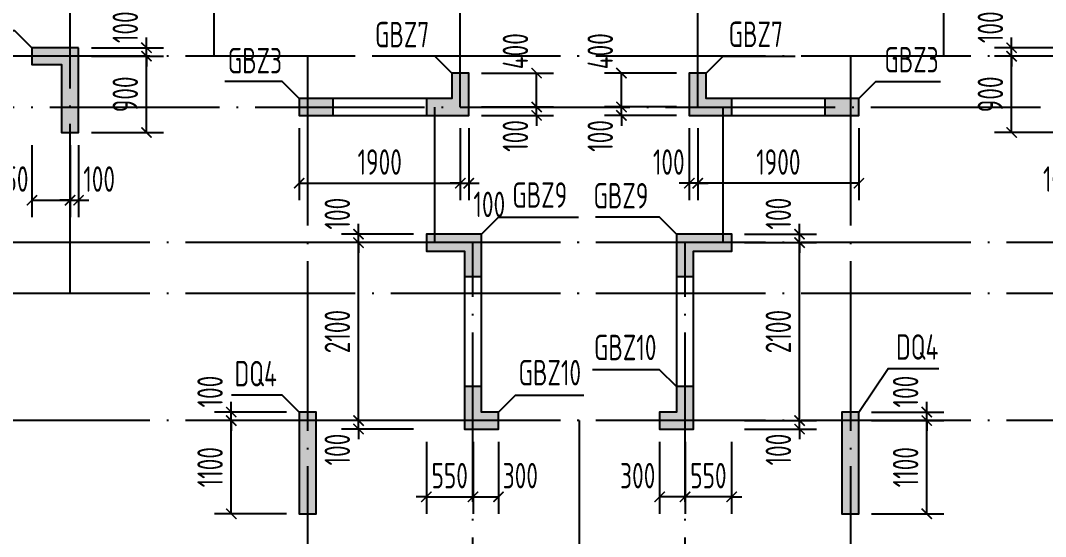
# Model space of a CAD drawing. Extents: x -668857 to 154266, y -275694 to 291306.
# Drawn here: x -332796 to -320711, y -3443 to 2647 of the extents above; entities that cross this region are included whole.
import ezdxf
from ezdxf.enums import TextEntityAlignment as Align

# ---------------------------------------------------------------- set-up
doc = ezdxf.new("R2010")
doc.units = 0
doc.header["$LTSCALE"] = 1000
doc.linetypes.add('DOTE', pattern=[2.42, 2, -0.2, 0.02, -0.2])
doc.layers.get('0').update_dxf_attribs({"linetype": 'CONTINUOUS'})
doc.layers.get('DEFPOINTS').update_dxf_attribs({"linetype": 'CONTINUOUS'})
for name, color, linetype in [('A-DOTE', 10, 'DOTE'), ('S-Q墙实线', 6, 'CONTINUOUS'), ('S-Q墙标注', 3, 'CONTINUOUS'), ('S-X详图填充', 252, 'CONTINUOUS'), ('S-X详图实线', 4, 'CONTINUOUS'), ('S-Z柱编号', 6, 'CONTINUOUS')]:
    doc.layers.add(name, color=color, linetype=linetype)
doc.styles.add('TSSD_REIN', font='tssdeng.shx', dxfattribs={"width": 0.7, "height": 300, "bigfont": 'tssdchn.shx'})
doc.styles.add('结构文字', font='zstxt.shx', dxfattribs={"width": 0.7, "bigfont": 'zshz.shx'})
doc.dimstyles.new('STRUCK', dxfattribs={"dimtxt": 400, "dimasz": 121, "dimexe": 200, "dimexo": 150, "dimgap": 115, "dimtad": 1, "dimdec": 0, "dimdsep": 46, "dimtxsty": '结构文字', "dimblk": 'ARCHTICK', "dimcen": 400, "dimclrd": 3, "dimclre": 3, "dimclrt": 7, "dimadec": 0, "dimazin": 0, "dimtfac": 1, "dimtdec": 0, "dimtix": 1, "dimtmove": 2, "dimatfit": 3, "dimldrblk": '_DIMX', "dimfxl": 0, "dimtolj": 1, "dimtzin": 0, "dimarcsym": 0})

# ---------------------------------------------------------------- blocks, each defined once
blk = doc.blocks.new('20210726.16395156')
at = {"layer": 'A-DOTE'}
for p, q in [((11100, 10900), (11100, 18249.9)), ((12800, 13700), (12800, 18249.9)), ((15700, 13100.3), (15700, 18249.9)), ((18500, 13100.3), (18500, 18249.9)), ((21400, 13700), (21400, 18249.9)), ((55600, 13700), (3600, 13700)), ((13900.2, 13700), (13900, 3600)), ((20299.8, 13700), (20300, 3600)), ((3600, 13100.3), (55600, 13100.3)), ((15400, 11500), (15400, 13100)), ((18800, 11500), (18800, 13100)), ((55600, 11500), (3600, 11500)), ((15850, 3600), (15850, 11500)), ((18350, 3600.1), (18350, 11500)), ((55600, 10900), (3600, 10900)), ((55600, 9400), (3600, 9400)), ((17100, 9400), (17100, 3600))]:
    blk.add_line(p, q, dxfattribs=at)
blk = doc.blocks.new('_ArchTick')
at = {"color": 0, "linetype": 'ByBlock', "const_width": 0.15}
blk.add_lwpolyline([(-0.5, -0.5), (0.5, 0.5)], dxfattribs=at)
blk = doc.blocks.new('*D1696')
at = {"layer": 'DEFPOINTS', "color": 0}
for p in [(-332111, 2225), (-331311, 2225), (-332111, 1325)]:
    blk.add_point(p, dxfattribs=at)
at = {"layer": 'S-Q墙标注', "color": 3, "lineweight": -2}
for p, q in [((-331961, 2225), (-331111, 2225)), ((-331311, 1325), (-331311, 2225)), ((-331961, 1325), (-331111, 1325))]:
    blk.add_line(p, q, dxfattribs=at)
at = {"layer": 'S-Q墙标注', "color": 3, "lineweight": -2, "xscale": 121, "yscale": 121, "zscale": 121}
for p, rotation in [((-331311, 2225), 90), ((-331311, 1325), 270)]:
    blk.add_blockref('_ArchTick', p, dxfattribs=dict(at, rotation=rotation))
at = {"layer": 'S-Q墙标注', "color": 7, "insert": (-331561, 1775), "char_height": 300, "attachment_point": 5, "rotation": 90, "style": 'TSSD_REIN'}
blk.add_mtext('\\A1;900', dxfattribs=at)
blk = doc.blocks.new('_DIMX')
blk.add_line((-150, 0), (150, 0))
at = {"const_width": 50}
blk.add_lwpolyline([(-70, -70), (70, 70)], dxfattribs=at)
blk = doc.blocks.new('*D1697')
at = {"layer": 'DEFPOINTS', "color": 0}
for p in [(-332111, 2325), (-331311, 2325), (-332111, 2225)]:
    blk.add_point(p, dxfattribs=at)
at = {"layer": 'S-Q墙标注', "color": 3, "lineweight": -2}
for p, q in [((-331311, 2325), (-331311, 2446)), ((-331961, 2325), (-331111, 2325)), ((-331311, 2225), (-331311, 2325)), ((-331961, 2225), (-331111, 2225)), ((-331311, 2225), (-331311, 2104))]:
    blk.add_line(p, q, dxfattribs=at)
at = {"layer": 'S-Q墙标注', "color": 3, "lineweight": -2, "xscale": 121, "yscale": 121, "zscale": 121}
for p, rotation in [((-331311, 2325), 270), ((-331311, 2225), 90)]:
    blk.add_blockref('_ArchTick', p, dxfattribs=dict(at, rotation=rotation))
at = {"layer": 'S-Q墙标注', "color": 7, "insert": (-331561, 2567), "char_height": 300, "attachment_point": 5, "rotation": 90, "style": 'TSSD_REIN'}
blk.add_mtext('\\A1;100', dxfattribs=at)
blk = doc.blocks.new('*D1698')
at = {"layer": 'DEFPOINTS', "color": 0}
for p in [(-332661, 1325), (-332211, 1325), (-332211, 525)]:
    blk.add_point(p, dxfattribs=at)
at = {"layer": 'S-Q墙标注', "color": 3, "lineweight": -2}
for p, q in [((-332661, 1175), (-332661, 325)), ((-332211, 1175), (-332211, 325)), ((-332661, 525), (-332211, 525))]:
    blk.add_line(p, q, dxfattribs=at)
at = {"layer": 'S-Q墙标注', "color": 3, "lineweight": -2, "xscale": 121, "yscale": 121, "zscale": 121, "rotation": 180}
blk.add_blockref('_ArchTick', (-332661, 525), dxfattribs=at)
at = {"layer": 'S-Q墙标注', "color": 3, "lineweight": -2, "xscale": 121, "yscale": 121, "zscale": 121}
blk.add_blockref('_ArchTick', (-332211, 525), dxfattribs=at)
at = {"layer": 'S-Q墙标注', "color": 7, "insert": (-332919, 775), "char_height": 300, "attachment_point": 5, "style": 'TSSD_REIN'}
blk.add_mtext('\\A1;450', dxfattribs=at)
blk = doc.blocks.new('*D1699')
at = {"layer": 'DEFPOINTS', "color": 0}
for p in [(-332211, 1325), (-332111, 1325), (-332111, 525)]:
    blk.add_point(p, dxfattribs=at)
at = {"layer": 'S-Q墙标注', "color": 3, "lineweight": -2}
for p, q in [((-332211, 1175), (-332211, 325)), ((-332111, 1175), (-332111, 325)), ((-332211, 525), (-332332, 525)), ((-332211, 525), (-332111, 525)), ((-332111, 525), (-331990, 525))]:
    blk.add_line(p, q, dxfattribs=at)
at = {"layer": 'S-Q墙标注', "color": 3, "lineweight": -2, "xscale": 121, "yscale": 121, "zscale": 121}
blk.add_blockref('_ArchTick', (-332211, 525), dxfattribs=at)
at = {"layer": 'S-Q墙标注', "color": 3, "lineweight": -2, "xscale": 121, "yscale": 121, "zscale": 121, "rotation": 180}
blk.add_blockref('_ArchTick', (-332111, 525), dxfattribs=at)
at = {"layer": 'S-Q墙标注', "color": 7, "insert": (-331869, 775), "char_height": 300, "attachment_point": 5, "style": 'TSSD_REIN'}
blk.add_mtext('\\A1;100', dxfattribs=at)
blk = doc.blocks.new('*D1700')
at = {"layer": 'DEFPOINTS', "color": 0}
for p in [(-327511, 1626), (-326711, 1626), (-327511, 1526)]:
    blk.add_point(p, dxfattribs=at)
at = {"layer": 'S-Q墙标注', "color": 3, "lineweight": -2}
for p, q in [((-326711, 1626), (-326711, 1747)), ((-327361, 1626), (-326511, 1626)), ((-326711, 1526), (-326711, 1626)), ((-327361, 1526), (-326511, 1526)), ((-326711, 1526), (-326711, 1405))]:
    blk.add_line(p, q, dxfattribs=at)
at = {"layer": 'S-Q墙标注', "color": 3, "lineweight": -2, "xscale": 121, "yscale": 121, "zscale": 121}
for p, rotation in [((-326711, 1626), 270), ((-326711, 1526), 90)]:
    blk.add_blockref('_ArchTick', p, dxfattribs=dict(at, rotation=rotation))
at = {"layer": 'S-Q墙标注', "color": 7, "insert": (-326961, 1284), "char_height": 300, "attachment_point": 5, "rotation": 90, "style": 'TSSD_REIN'}
blk.add_mtext('\\A1;100', dxfattribs=at)
blk = doc.blocks.new('*D1701')
at = {"layer": 'DEFPOINTS', "color": 0}
for p in [(-327511, 2026), (-326711, 2026), (-327511, 1626)]:
    blk.add_point(p, dxfattribs=at)
at = {"layer": 'S-Q墙标注', "color": 3, "lineweight": -2}
for p, q in [((-327361, 2026), (-326511, 2026)), ((-326711, 1626), (-326711, 2026)), ((-327361, 1626), (-326511, 1626))]:
    blk.add_line(p, q, dxfattribs=at)
at = {"layer": 'S-Q墙标注', "color": 3, "lineweight": -2, "xscale": 121, "yscale": 121, "zscale": 121}
for p, rotation in [((-326711, 2026), 90), ((-326711, 1626), 270)]:
    blk.add_blockref('_ArchTick', p, dxfattribs=dict(at, rotation=rotation))
at = {"layer": 'S-Q墙标注', "color": 7, "insert": (-326961, 2284), "char_height": 300, "attachment_point": 5, "rotation": 90, "style": 'TSSD_REIN'}
blk.add_mtext('\\A1;400', dxfattribs=at)
blk = doc.blocks.new('*D1702')
at = {"layer": 'DEFPOINTS', "color": 0}
for p in [(-329511, 1526), (-327611, 1526), (-327611, 726)]:
    blk.add_point(p, dxfattribs=at)
at = {"layer": 'S-Q墙标注', "color": 3, "lineweight": -2}
for p, q in [((-329511, 1376), (-329511, 526)), ((-327611, 1376), (-327611, 526)), ((-329511, 726), (-327611, 726))]:
    blk.add_line(p, q, dxfattribs=at)
at = {"layer": 'S-Q墙标注', "color": 3, "lineweight": -2, "xscale": 121, "yscale": 121, "zscale": 121, "rotation": 180}
blk.add_blockref('_ArchTick', (-329511, 726), dxfattribs=at)
at = {"layer": 'S-Q墙标注', "color": 3, "lineweight": -2, "xscale": 121, "yscale": 121, "zscale": 121}
blk.add_blockref('_ArchTick', (-327611, 726), dxfattribs=at)
at = {"layer": 'S-Q墙标注', "color": 7, "insert": (-328561, 976), "char_height": 300, "attachment_point": 5, "style": 'TSSD_REIN'}
blk.add_mtext('\\A1;1900', dxfattribs=at)
blk = doc.blocks.new('*D1703')
at = {"layer": 'DEFPOINTS', "color": 0}
for p in [(-327611, 1526), (-327511, 1526), (-327511, 726)]:
    blk.add_point(p, dxfattribs=at)
at = {"layer": 'S-Q墙标注', "color": 3, "lineweight": -2}
for p, q in [((-327611, 1376), (-327611, 526)), ((-327511, 1376), (-327511, 526)), ((-327611, 726), (-327732, 726)), ((-327611, 726), (-327511, 726)), ((-327511, 726), (-327390, 726))]:
    blk.add_line(p, q, dxfattribs=at)
at = {"layer": 'S-Q墙标注', "color": 3, "lineweight": -2, "xscale": 121, "yscale": 121, "zscale": 121}
blk.add_blockref('_ArchTick', (-327611, 726), dxfattribs=at)
at = {"layer": 'S-Q墙标注', "color": 3, "lineweight": -2, "xscale": 121, "yscale": 121, "zscale": 121, "rotation": 180}
blk.add_blockref('_ArchTick', (-327511, 726), dxfattribs=at)
at = {"layer": 'S-Q墙标注', "color": 7, "insert": (-327269, 476), "char_height": 300, "attachment_point": 5, "style": 'TSSD_REIN'}
blk.add_mtext('\\A1;100', dxfattribs=at)
blk = doc.blocks.new('*D1708')
at = {"layer": 'DEFPOINTS', "color": 0}
for p in [(-328811, -2075), (-328011, -2075), (-328011, -2175)]:
    blk.add_point(p, dxfattribs=at)
at = {"layer": 'S-Q墙标注', "color": 3, "lineweight": -2}
for p, q in [((-328811, -2075), (-328811, -1954)), ((-328161, -2075), (-329011, -2075)), ((-328161, -2175), (-329011, -2175)), ((-328811, -2175), (-328811, -2075)), ((-328811, -2175), (-328811, -2296))]:
    blk.add_line(p, q, dxfattribs=at)
at = {"layer": 'S-Q墙标注', "color": 3, "lineweight": -2, "xscale": 121, "yscale": 121, "zscale": 121}
for p, rotation in [((-328811, -2075), 270), ((-328811, -2175), 90)]:
    blk.add_blockref('_ArchTick', p, dxfattribs=dict(at, rotation=rotation))
at = {"layer": 'S-Q墙标注', "color": 7, "insert": (-329061, -2417), "char_height": 300, "attachment_point": 5, "rotation": 90, "style": 'TSSD_REIN'}
blk.add_mtext('\\A1;100', dxfattribs=at)
blk = doc.blocks.new('*D1709')
at = {"layer": 'DEFPOINTS', "color": 0}
for p in [(-328811, 25), (-328011, 25), (-328011, -2075)]:
    blk.add_point(p, dxfattribs=at)
at = {"layer": 'S-Q墙标注', "color": 3, "lineweight": -2}
for p, q in [((-328161, 25), (-329011, 25)), ((-328811, -2075), (-328811, 25)), ((-328161, -2075), (-329011, -2075))]:
    blk.add_line(p, q, dxfattribs=at)
at = {"layer": 'S-Q墙标注', "color": 3, "lineweight": -2, "xscale": 121, "yscale": 121, "zscale": 121}
for p, rotation in [((-328811, 25), 90), ((-328811, -2075), 270)]:
    blk.add_blockref('_ArchTick', p, dxfattribs=dict(at, rotation=rotation))
at = {"layer": 'S-Q墙标注', "color": 7, "insert": (-329061, -1025), "char_height": 300, "attachment_point": 5, "rotation": 90, "style": 'TSSD_REIN'}
blk.add_mtext('\\A1;2100', dxfattribs=at)
blk = doc.blocks.new('*D1710')
at = {"layer": 'DEFPOINTS', "color": 0}
for p in [(-328811, 125), (-328011, 125), (-328011, 25)]:
    blk.add_point(p, dxfattribs=at)
at = {"layer": 'S-Q墙标注', "color": 3, "lineweight": -2}
for p, q in [((-328811, 125), (-328811, 246)), ((-328161, 125), (-329011, 125)), ((-328811, 25), (-328811, 125)), ((-328161, 25), (-329011, 25)), ((-328811, 25), (-328811, -96))]:
    blk.add_line(p, q, dxfattribs=at)
at = {"layer": 'S-Q墙标注', "color": 3, "lineweight": -2, "xscale": 121, "yscale": 121, "zscale": 121}
for p, rotation in [((-328811, 125), 270), ((-328811, 25), 90)]:
    blk.add_blockref('_ArchTick', p, dxfattribs=dict(at, rotation=rotation))
at = {"layer": 'S-Q墙标注', "color": 7, "insert": (-329061, 367), "char_height": 300, "attachment_point": 5, "rotation": 90, "style": 'TSSD_REIN'}
blk.add_mtext('\\A1;100', dxfattribs=at)
blk = doc.blocks.new('*D1727')
at = {"layer": 'DEFPOINTS', "color": 0}
for p in [(-321111, 2225), (-320311, 2225), (-320311, 1325)]:
    blk.add_point(p, dxfattribs=at)
at = {"layer": 'S-Q墙标注', "color": 3, "lineweight": -2}
for p, q in [((-320461, 2225), (-321311, 2225)), ((-321111, 1325), (-321111, 2225)), ((-320461, 1325), (-321311, 1325))]:
    blk.add_line(p, q, dxfattribs=at)
at = {"layer": 'S-Q墙标注', "color": 3, "lineweight": -2, "xscale": 121, "yscale": 121, "zscale": 121}
for p, rotation in [((-321111, 2225), 90), ((-321111, 1325), 270)]:
    blk.add_blockref('_ArchTick', p, dxfattribs=dict(at, rotation=rotation))
at = {"layer": 'S-Q墙标注', "color": 7, "insert": (-321361, 1775), "char_height": 300, "attachment_point": 5, "rotation": 90, "style": 'TSSD_REIN'}
blk.add_mtext('\\A1;900', dxfattribs=at)
blk = doc.blocks.new('*D1728')
at = {"layer": 'DEFPOINTS', "color": 0}
for p in [(-321111, 2325), (-320311, 2325), (-320311, 2225)]:
    blk.add_point(p, dxfattribs=at)
at = {"layer": 'S-Q墙标注', "color": 3, "lineweight": -2}
for p, q in [((-321111, 2325), (-321111, 2446)), ((-320461, 2325), (-321311, 2325)), ((-321111, 2225), (-321111, 2325)), ((-320461, 2225), (-321311, 2225)), ((-321111, 2225), (-321111, 2104))]:
    blk.add_line(p, q, dxfattribs=at)
at = {"layer": 'S-Q墙标注', "color": 3, "lineweight": -2, "xscale": 121, "yscale": 121, "zscale": 121}
for p, rotation in [((-321111, 2325), 270), ((-321111, 2225), 90)]:
    blk.add_blockref('_ArchTick', p, dxfattribs=dict(at, rotation=rotation))
at = {"layer": 'S-Q墙标注', "color": 7, "insert": (-321361, 2567), "char_height": 300, "attachment_point": 5, "rotation": 90, "style": 'TSSD_REIN'}
blk.add_mtext('\\A1;100', dxfattribs=at)
blk = doc.blocks.new('*D1730')
at = {"layer": 'DEFPOINTS', "color": 0}
for p in [(-320311, 1325), (-320211, 1325), (-320311, 525)]:
    blk.add_point(p, dxfattribs=at)
at = {"layer": 'S-Q墙标注', "color": 3, "lineweight": -2}
for p, q in [((-320311, 1175), (-320311, 325)), ((-320211, 1175), (-320211, 325)), ((-320311, 525), (-320432, 525)), ((-320211, 525), (-320311, 525)), ((-320211, 525), (-320090, 525))]:
    blk.add_line(p, q, dxfattribs=at)
at = {"layer": 'S-Q墙标注', "color": 3, "lineweight": -2, "xscale": 121, "yscale": 121, "zscale": 121}
blk.add_blockref('_ArchTick', (-320311, 525), dxfattribs=at)
at = {"layer": 'S-Q墙标注', "color": 3, "lineweight": -2, "xscale": 121, "yscale": 121, "zscale": 121, "rotation": 180}
blk.add_blockref('_ArchTick', (-320211, 525), dxfattribs=at)
at = {"layer": 'S-Q墙标注', "color": 7, "insert": (-320553, 775), "char_height": 300, "attachment_point": 5, "style": 'TSSD_REIN'}
blk.add_mtext('\\A1;100', dxfattribs=at)
blk = doc.blocks.new('*D1731')
at = {"layer": 'DEFPOINTS', "color": 0}
for p in [(-325711, 1626), (-324911, 1626), (-324911, 1526)]:
    blk.add_point(p, dxfattribs=at)
at = {"layer": 'S-Q墙标注', "color": 3, "lineweight": -2}
for p, q in [((-325711, 1626), (-325711, 1747)), ((-325061, 1626), (-325911, 1626)), ((-325711, 1526), (-325711, 1626)), ((-325061, 1526), (-325911, 1526)), ((-325711, 1526), (-325711, 1405))]:
    blk.add_line(p, q, dxfattribs=at)
at = {"layer": 'S-Q墙标注', "color": 3, "lineweight": -2, "xscale": 121, "yscale": 121, "zscale": 121}
for p, rotation in [((-325711, 1626), 270), ((-325711, 1526), 90)]:
    blk.add_blockref('_ArchTick', p, dxfattribs=dict(at, rotation=rotation))
at = {"layer": 'S-Q墙标注', "color": 7, "insert": (-325961, 1284), "char_height": 300, "attachment_point": 5, "rotation": 90, "style": 'TSSD_REIN'}
blk.add_mtext('\\A1;100', dxfattribs=at)
blk = doc.blocks.new('*D1732')
at = {"layer": 'DEFPOINTS', "color": 0}
for p in [(-325711, 2026), (-324911, 2026), (-324911, 1626)]:
    blk.add_point(p, dxfattribs=at)
at = {"layer": 'S-Q墙标注', "color": 3, "lineweight": -2}
for p, q in [((-325061, 2026), (-325911, 2026)), ((-325711, 1626), (-325711, 2026)), ((-325061, 1626), (-325911, 1626))]:
    blk.add_line(p, q, dxfattribs=at)
at = {"layer": 'S-Q墙标注', "color": 3, "lineweight": -2, "xscale": 121, "yscale": 121, "zscale": 121}
for p, rotation in [((-325711, 2026), 90), ((-325711, 1626), 270)]:
    blk.add_blockref('_ArchTick', p, dxfattribs=dict(at, rotation=rotation))
at = {"layer": 'S-Q墙标注', "color": 7, "insert": (-325961, 2284), "char_height": 300, "attachment_point": 5, "rotation": 90, "style": 'TSSD_REIN'}
blk.add_mtext('\\A1;400', dxfattribs=at)
blk = doc.blocks.new('*D1733')
at = {"layer": 'DEFPOINTS', "color": 0}
for p in [(-324811, 1526), (-322911, 1526), (-324811, 726)]:
    blk.add_point(p, dxfattribs=at)
at = {"layer": 'S-Q墙标注', "color": 3, "lineweight": -2}
for p, q in [((-324811, 1376), (-324811, 526)), ((-322911, 1376), (-322911, 526)), ((-322911, 726), (-324811, 726))]:
    blk.add_line(p, q, dxfattribs=at)
at = {"layer": 'S-Q墙标注', "color": 3, "lineweight": -2, "xscale": 121, "yscale": 121, "zscale": 121, "rotation": 180}
blk.add_blockref('_ArchTick', (-324811, 726), dxfattribs=at)
at = {"layer": 'S-Q墙标注', "color": 3, "lineweight": -2, "xscale": 121, "yscale": 121, "zscale": 121}
blk.add_blockref('_ArchTick', (-322911, 726), dxfattribs=at)
at = {"layer": 'S-Q墙标注', "color": 7, "insert": (-323861, 976), "char_height": 300, "attachment_point": 5, "style": 'TSSD_REIN'}
blk.add_mtext('\\A1;1900', dxfattribs=at)
blk = doc.blocks.new('*D1734')
at = {"layer": 'DEFPOINTS', "color": 0}
for p in [(-324911, 1526), (-324811, 1526), (-324911, 726)]:
    blk.add_point(p, dxfattribs=at)
at = {"layer": 'S-Q墙标注', "color": 3, "lineweight": -2}
for p, q in [((-324911, 1376), (-324911, 526)), ((-324811, 1376), (-324811, 526)), ((-324911, 726), (-325032, 726)), ((-324811, 726), (-324911, 726)), ((-324811, 726), (-324690, 726))]:
    blk.add_line(p, q, dxfattribs=at)
at = {"layer": 'S-Q墙标注', "color": 3, "lineweight": -2, "xscale": 121, "yscale": 121, "zscale": 121}
blk.add_blockref('_ArchTick', (-324911, 726), dxfattribs=at)
at = {"layer": 'S-Q墙标注', "color": 3, "lineweight": -2, "xscale": 121, "yscale": 121, "zscale": 121, "rotation": 180}
blk.add_blockref('_ArchTick', (-324811, 726), dxfattribs=at)
at = {"layer": 'S-Q墙标注', "color": 7, "insert": (-325153, 976), "char_height": 300, "attachment_point": 5, "style": 'TSSD_REIN'}
blk.add_mtext('\\A1;100', dxfattribs=at)
blk = doc.blocks.new('*D1739')
at = {"layer": 'DEFPOINTS', "color": 0}
for p in [(-324411, -2075), (-324411, -2175), (-323611, -2075)]:
    blk.add_point(p, dxfattribs=at)
at = {"layer": 'S-Q墙标注', "color": 3, "lineweight": -2}
for p, q in [((-323611, -2075), (-323611, -1954)), ((-324261, -2075), (-323411, -2075)), ((-324261, -2175), (-323411, -2175)), ((-323611, -2175), (-323611, -2075)), ((-323611, -2175), (-323611, -2296))]:
    blk.add_line(p, q, dxfattribs=at)
at = {"layer": 'S-Q墙标注', "color": 3, "lineweight": -2, "xscale": 121, "yscale": 121, "zscale": 121}
for p, rotation in [((-323611, -2075), 270), ((-323611, -2175), 90)]:
    blk.add_blockref('_ArchTick', p, dxfattribs=dict(at, rotation=rotation))
at = {"layer": 'S-Q墙标注', "color": 7, "insert": (-323861, -2417), "char_height": 300, "attachment_point": 5, "rotation": 90, "style": 'TSSD_REIN'}
blk.add_mtext('\\A1;100', dxfattribs=at)
blk = doc.blocks.new('*D1740')
at = {"layer": 'DEFPOINTS', "color": 0}
for p in [(-324411, 25), (-323611, 25), (-324411, -2075)]:
    blk.add_point(p, dxfattribs=at)
at = {"layer": 'S-Q墙标注', "color": 3, "lineweight": -2}
for p, q in [((-324261, 25), (-323411, 25)), ((-323611, -2075), (-323611, 25)), ((-324261, -2075), (-323411, -2075))]:
    blk.add_line(p, q, dxfattribs=at)
at = {"layer": 'S-Q墙标注', "color": 3, "lineweight": -2, "xscale": 121, "yscale": 121, "zscale": 121}
for p, rotation in [((-323611, 25), 90), ((-323611, -2075), 270)]:
    blk.add_blockref('_ArchTick', p, dxfattribs=dict(at, rotation=rotation))
at = {"layer": 'S-Q墙标注', "color": 7, "insert": (-323861, -1025), "char_height": 300, "attachment_point": 5, "rotation": 90, "style": 'TSSD_REIN'}
blk.add_mtext('\\A1;2100', dxfattribs=at)
blk = doc.blocks.new('*D1741')
at = {"layer": 'DEFPOINTS', "color": 0}
for p in [(-324411, 125), (-323611, 125), (-324411, 25)]:
    blk.add_point(p, dxfattribs=at)
at = {"layer": 'S-Q墙标注', "color": 3, "lineweight": -2}
for p, q in [((-323611, 125), (-323611, 246)), ((-324261, 125), (-323411, 125)), ((-323611, 25), (-323611, 125)), ((-324261, 25), (-323411, 25)), ((-323611, 25), (-323611, -96))]:
    blk.add_line(p, q, dxfattribs=at)
at = {"layer": 'S-Q墙标注', "color": 3, "lineweight": -2, "xscale": 121, "yscale": 121, "zscale": 121}
for p, rotation in [((-323611, 125), 270), ((-323611, 25), 90)]:
    blk.add_blockref('_ArchTick', p, dxfattribs=dict(at, rotation=rotation))
at = {"layer": 'S-Q墙标注', "color": 7, "insert": (-323861, 367), "char_height": 300, "attachment_point": 5, "rotation": 90, "style": 'TSSD_REIN'}
blk.add_mtext('\\A1;100', dxfattribs=at)
blk = doc.blocks.new('*D1965')
at = {"layer": 'DEFPOINTS', "color": 0}
for p in [(-328011, -2175), (-327461, -2175), (-327461, -2975)]:
    blk.add_point(p, dxfattribs=at)
at = {"layer": 'S-Q墙标注', "color": 3, "lineweight": -2}
for p, q in [((-328011, -2325), (-328011, -3175)), ((-327461, -2325), (-327461, -3175)), ((-328011, -2975), (-328132, -2975)), ((-328011, -2975), (-327461, -2975)), ((-327461, -2975), (-327340, -2975))]:
    blk.add_line(p, q, dxfattribs=at)
at = {"layer": 'S-Q墙标注', "color": 3, "lineweight": -2, "xscale": 121, "yscale": 121, "zscale": 121}
blk.add_blockref('_ArchTick', (-328011, -2975), dxfattribs=at)
at = {"layer": 'S-Q墙标注', "color": 3, "lineweight": -2, "xscale": 121, "yscale": 121, "zscale": 121, "rotation": 180}
blk.add_blockref('_ArchTick', (-327461, -2975), dxfattribs=at)
at = {"layer": 'S-Q墙标注', "color": 7, "insert": (-327736, -2725), "char_height": 300, "attachment_point": 5, "style": 'TSSD_REIN'}
blk.add_mtext('\\A1;550', dxfattribs=at)
blk = doc.blocks.new('*D1966')
at = {"layer": 'DEFPOINTS', "color": 0}
for p in [(-327461, -2175), (-327161, -2175), (-327161, -2975)]:
    blk.add_point(p, dxfattribs=at)
at = {"layer": 'S-Q墙标注', "color": 3, "lineweight": -2}
for p, q in [((-327461, -2325), (-327461, -3175)), ((-327161, -2325), (-327161, -3175)), ((-327461, -2975), (-327161, -2975))]:
    blk.add_line(p, q, dxfattribs=at)
at = {"layer": 'S-Q墙标注', "color": 3, "lineweight": -2, "xscale": 121, "yscale": 121, "zscale": 121, "rotation": 180}
blk.add_blockref('_ArchTick', (-327461, -2975), dxfattribs=at)
at = {"layer": 'S-Q墙标注', "color": 3, "lineweight": -2, "xscale": 121, "yscale": 121, "zscale": 121}
blk.add_blockref('_ArchTick', (-327161, -2975), dxfattribs=at)
at = {"layer": 'S-Q墙标注', "color": 7, "insert": (-326903, -2725), "char_height": 300, "attachment_point": 5, "style": 'TSSD_REIN'}
blk.add_mtext('\\A1;300', dxfattribs=at)
blk = doc.blocks.new('*D1967')
at = {"layer": 'DEFPOINTS', "color": 0}
for p in [(-324961, -2175), (-324412, -2175), (-324961, -2975)]:
    blk.add_point(p, dxfattribs=at)
at = {"layer": 'S-Q墙标注', "color": 3, "lineweight": -2}
for p, q in [((-324961, -2325), (-324961, -3175)), ((-324412, -2325), (-324412, -3175)), ((-324961, -2975), (-325082, -2975)), ((-324412, -2975), (-324961, -2975)), ((-324412, -2975), (-324291, -2975))]:
    blk.add_line(p, q, dxfattribs=at)
at = {"layer": 'S-Q墙标注', "color": 3, "lineweight": -2, "xscale": 121, "yscale": 121, "zscale": 121}
blk.add_blockref('_ArchTick', (-324961, -2975), dxfattribs=at)
at = {"layer": 'S-Q墙标注', "color": 3, "lineweight": -2, "xscale": 121, "yscale": 121, "zscale": 121, "rotation": 180}
blk.add_blockref('_ArchTick', (-324412, -2975), dxfattribs=at)
at = {"layer": 'S-Q墙标注', "color": 7, "insert": (-324686, -2725), "char_height": 300, "attachment_point": 5, "style": 'TSSD_REIN'}
blk.add_mtext('\\A1;550', dxfattribs=at)
blk = doc.blocks.new('*D1968')
at = {"layer": 'DEFPOINTS', "color": 0}
for p in [(-325261, -2175), (-324961, -2175), (-325261, -2975)]:
    blk.add_point(p, dxfattribs=at)
at = {"layer": 'S-Q墙标注', "color": 3, "lineweight": -2}
for p, q in [((-325261, -2325), (-325261, -3175)), ((-324961, -2325), (-324961, -3175)), ((-324961, -2975), (-325261, -2975))]:
    blk.add_line(p, q, dxfattribs=at)
at = {"layer": 'S-Q墙标注', "color": 3, "lineweight": -2, "xscale": 121, "yscale": 121, "zscale": 121, "rotation": 180}
blk.add_blockref('_ArchTick', (-325261, -2975), dxfattribs=at)
at = {"layer": 'S-Q墙标注', "color": 3, "lineweight": -2, "xscale": 121, "yscale": 121, "zscale": 121}
blk.add_blockref('_ArchTick', (-324961, -2975), dxfattribs=at)
at = {"layer": 'S-Q墙标注', "color": 7, "insert": (-325519, -2725), "char_height": 300, "attachment_point": 5, "style": 'TSSD_REIN'}
blk.add_mtext('\\A1;300', dxfattribs=at)
blk = doc.blocks.new('*D2098')
at = {"layer": 'DEFPOINTS', "color": 0}
for p in [(-330311, -2075), (-329511, -2075), (-329511, -3175)]:
    blk.add_point(p, dxfattribs=at)
at = {"layer": 'S-Q墙标注', "color": 3, "lineweight": -2}
for p, q in [((-329661, -2075), (-330511, -2075)), ((-330311, -3175), (-330311, -2075)), ((-329661, -3175), (-330511, -3175))]:
    blk.add_line(p, q, dxfattribs=at)
at = {"layer": 'S-Q墙标注', "color": 3, "lineweight": -2, "xscale": 121, "yscale": 121, "zscale": 121}
for p, rotation in [((-330311, -2075), 90), ((-330311, -3175), 270)]:
    blk.add_blockref('_ArchTick', p, dxfattribs=dict(at, rotation=rotation))
at = {"layer": 'S-Q墙标注', "color": 7, "insert": (-330561, -2625), "char_height": 300, "attachment_point": 5, "rotation": 90, "style": 'TSSD_REIN'}
blk.add_mtext('\\A1;1100', dxfattribs=at)
blk = doc.blocks.new('*D2099')
at = {"layer": 'DEFPOINTS', "color": 0}
for p in [(-330311, -1975), (-329511, -1975), (-329511, -2075)]:
    blk.add_point(p, dxfattribs=at)
at = {"layer": 'S-Q墙标注', "color": 3, "lineweight": -2}
for p, q in [((-330311, -1975), (-330311, -1854)), ((-329661, -1975), (-330511, -1975)), ((-330311, -2075), (-330311, -1975)), ((-329661, -2075), (-330511, -2075)), ((-330311, -2075), (-330311, -2196))]:
    blk.add_line(p, q, dxfattribs=at)
at = {"layer": 'S-Q墙标注', "color": 3, "lineweight": -2, "xscale": 121, "yscale": 121, "zscale": 121}
for p, rotation in [((-330311, -1975), 270), ((-330311, -2075), 90)]:
    blk.add_blockref('_ArchTick', p, dxfattribs=dict(at, rotation=rotation))
at = {"layer": 'S-Q墙标注', "color": 7, "insert": (-330561, -1733), "char_height": 300, "attachment_point": 5, "rotation": 90, "style": 'TSSD_REIN'}
blk.add_mtext('\\A1;100', dxfattribs=at)
blk = doc.blocks.new('*D2100')
at = {"layer": 'DEFPOINTS', "color": 0}
for p in [(-322911, -2075), (-322111, -2075), (-322911, -3175)]:
    blk.add_point(p, dxfattribs=at)
at = {"layer": 'S-Q墙标注', "color": 3, "lineweight": -2}
for p, q in [((-322761, -2075), (-321911, -2075)), ((-322111, -3175), (-322111, -2075)), ((-322761, -3175), (-321911, -3175))]:
    blk.add_line(p, q, dxfattribs=at)
at = {"layer": 'S-Q墙标注', "color": 3, "lineweight": -2, "xscale": 121, "yscale": 121, "zscale": 121}
for p, rotation in [((-322111, -2075), 90), ((-322111, -3175), 270)]:
    blk.add_blockref('_ArchTick', p, dxfattribs=dict(at, rotation=rotation))
at = {"layer": 'S-Q墙标注', "color": 7, "insert": (-322361, -2625), "char_height": 300, "attachment_point": 5, "rotation": 90, "style": 'TSSD_REIN'}
blk.add_mtext('\\A1;1100', dxfattribs=at)
blk = doc.blocks.new('*D2101')
at = {"layer": 'DEFPOINTS', "color": 0}
for p in [(-322911, -1975), (-322111, -1975), (-322911, -2075)]:
    blk.add_point(p, dxfattribs=at)
at = {"layer": 'S-Q墙标注', "color": 3, "lineweight": -2}
for p, q in [((-322111, -1975), (-322111, -1854)), ((-322761, -1975), (-321911, -1975)), ((-322111, -2075), (-322111, -1975)), ((-322761, -2075), (-321911, -2075)), ((-322111, -2075), (-322111, -2196))]:
    blk.add_line(p, q, dxfattribs=at)
at = {"layer": 'S-Q墙标注', "color": 3, "lineweight": -2, "xscale": 121, "yscale": 121, "zscale": 121}
for p, rotation in [((-322111, -1975), 270), ((-322111, -2075), 90)]:
    blk.add_blockref('_ArchTick', p, dxfattribs=dict(at, rotation=rotation))
at = {"layer": 'S-Q墙标注', "color": 7, "insert": (-322361, -1733), "char_height": 300, "attachment_point": 5, "rotation": 90, "style": 'TSSD_REIN'}
blk.add_mtext('\\A1;100', dxfattribs=at)

msp = doc.modelspace()

# ---------------------------------------------------------------- hatches: boundary and pattern name
at = {"layer": 'S-X详图填充'}
h = msp.add_hatch(color=256, dxfattribs=at)
h.dxf.hatch_style = 1
h.paths.add_polyline_path([(-332111.4, 2325.26), (-332661.32, 2325.26), (-332661.32, 2125.26), (-332311.4, 2125.26), (-332311.4, 1325.26), (-332111.4, 1325.26)])
h = msp.add_hatch(color=256, dxfattribs=at)
h.dxf.hatch_style = 1
h.paths.add_polyline_path([(-328011.41, 1725.53), (-328011.41, 1525.53), (-327511.41, 1525.53), (-327511.41, 2025.53), (-327711.41, 2025.53), (-327711.41, 1725.53)])
h = msp.add_hatch(color=256, dxfattribs=at)
h.dxf.hatch_style = 1
h.paths.add_polyline_path([(-324411.41, 1525.53), (-324411.41, 1725.53), (-324711.41, 1725.53), (-324711.41, 2025.53), (-324911.41, 2025.53), (-324911.41, 1525.53)])
h = msp.add_hatch(color=256, dxfattribs=at)
h.dxf.hatch_style = 1
h.paths.add_polyline_path([(-329111.41, 1525.53), (-329111.41, 1725.53), (-329511.41, 1725.53), (-329511.41, 1525.53)])
h = msp.add_hatch(color=256, dxfattribs=at)
h.dxf.hatch_style = 1
h.paths.add_polyline_path([(-323311.41, 1725.53), (-323311.41, 1525.53), (-322911.41, 1525.53), (-322911.41, 1725.53)])
h = msp.add_hatch(color=256, dxfattribs=at)
h.dxf.hatch_style = 1
h.paths.add_polyline_path([(-327561.41, -374.74), (-327361.41, -374.74), (-327361.41, 125.26), (-328011.48, 125.26), (-328011.48, -74.74), (-327561.41, -74.74)])
h = msp.add_hatch(color=256, dxfattribs=at)
h.dxf.hatch_style = 1
h.paths.add_polyline_path([(-325061.41, -374.74), (-324861.41, -374.74), (-324861.41, -74.74), (-324411.54, -74.74), (-324411.54, 125.26), (-325061.41, 125.26)])
h = msp.add_hatch(color=256, dxfattribs=at)
h.dxf.hatch_style = 1
h.paths.add_polyline_path([(-327361.41, -1674.74), (-327561.41, -1674.74), (-327561.41, -2174.74), (-327161.41, -2174.74), (-327161.41, -1974.74), (-327361.41, -1974.74)])
h = msp.add_hatch(color=256, dxfattribs=at)
h.dxf.hatch_style = 1
h.paths.add_polyline_path([(-324861.41, -1674.74), (-325061.41, -1674.74), (-325061.41, -1974.74), (-325261.41, -1974.74), (-325261.41, -2174.74), (-324861.41, -2174.74)])
h = msp.add_hatch(color=256, dxfattribs=at)
h.dxf.hatch_style = 1
h.paths.add_polyline_path([(-329511.4, -3174.74), (-329311.4, -3174.74), (-329311.4, -1974.74), (-329511.4, -1974.74)])
h = msp.add_hatch(color=256, dxfattribs=at)
h.dxf.hatch_style = 1
h.paths.add_polyline_path([(-323111.42, -3174.74), (-322911.42, -3174.74), (-322911.42, -1974.74), (-323111.42, -1974.74)])

# ---------------------------------------------------------------- linework, layer by layer
at = {"layer": 'S-Q墙实线'}
for points in [[(-332111.4, 2325.26), (-332661.32, 2325.26), (-332661.32, 2125.26), (-332311.4, 2125.26), (-332311.4, 1325.26), (-332111.4, 1325.26)], [(-327511.41, 1525.53), (-327511.41, 2025.53), (-327711.41, 2025.53), (-327711.41, 1725.53), (-327911.48, 1725.53), (-329511.41, 1725.53), (-329511.41, 1525.53), (-327911.48, 1525.53)], [(-324711.41, 1725.53), (-324711.41, 2025.53), (-324911.41, 2025.53), (-324911.41, 1525.53), (-324511.54, 1525.53), (-322911.41, 1525.53), (-322911.41, 1725.53), (-324511.54, 1725.53)], [(-327361.41, -1974.74), (-327361.41, 125.26), (-328011.48, 125.26), (-328011.48, -74.74), (-327561.41, -74.74), (-327561.41, -2174.74), (-327161.41, -2174.74), (-327161.41, -1974.74)], [(-324861.41, -2174.74), (-324861.41, -74.74), (-324411.54, -74.74), (-324411.54, 125.26), (-325061.41, 125.26), (-325061.41, -1974.74), (-325261.41, -1974.74), (-325261.41, -2174.74)], [(-329311.4, -3174.74), (-329311.4, -1974.74), (-329511.4, -1974.74), (-329511.4, -3174.74)], [(-322911.42, -3174.74), (-322911.42, -1974.74), (-323111.42, -1974.74), (-323111.42, -3174.74)]]:
    msp.add_lwpolyline(points, close=True, dxfattribs=at)
at = {"layer": 'S-X详图实线'}
for points in [[(-332111.4, 2325.26), (-332661.32, 2325.26), (-332661.32, 2125.26), (-332311.4, 2125.26), (-332311.4, 1325.26), (-332111.4, 1325.26), (-332111.4, 2325.26)], [(-328011.41, 1725.53), (-328011.41, 1525.53), (-327511.41, 1525.53), (-327511.41, 2025.53), (-327711.41, 2025.53), (-327711.41, 1725.53), (-328011.41, 1725.53)], [(-324411.41, 1525.53), (-324411.41, 1725.53), (-324711.41, 1725.53), (-324711.41, 2025.53), (-324911.41, 2025.53), (-324911.41, 1525.53), (-324411.41, 1525.53)], [(-329111.41, 1525.53), (-329111.41, 1725.53), (-329511.41, 1725.53), (-329511.41, 1525.53), (-329111.41, 1525.53)], [(-323311.41, 1725.53), (-323311.41, 1525.53), (-322911.41, 1525.53), (-322911.41, 1725.53), (-323311.41, 1725.53)], [(-327561.41, -374.74), (-327361.41, -374.74), (-327361.41, 125.26), (-328011.48, 125.26), (-328011.48, -74.74), (-327561.41, -74.74), (-327561.41, -374.74)], [(-325061.41, -374.74), (-324861.41, -374.74), (-324861.41, -74.74), (-324411.54, -74.74), (-324411.54, 125.26), (-325061.41, 125.26), (-325061.41, -374.74)], [(-327361.41, -1674.74), (-327561.41, -1674.74), (-327561.41, -2174.74), (-327161.41, -2174.74), (-327161.41, -1974.74), (-327361.41, -1974.74), (-327361.41, -1674.74)], [(-324861.41, -1674.74), (-325061.41, -1674.74), (-325061.41, -1974.74), (-325261.41, -1974.74), (-325261.41, -2174.74), (-324861.41, -2174.74), (-324861.41, -1674.74)], [(-329511.4, -3174.74), (-329311.4, -3174.74), (-329311.4, -1974.74), (-329511.4, -1974.74), (-329511.4, -3174.74)], [(-323111.42, -3174.74), (-322911.42, -3174.74), (-322911.42, -1974.74), (-323111.42, -1974.74), (-323111.42, -3174.74)]]:
    msp.add_lwpolyline(points, close=True, dxfattribs=at)
at = {"layer": 'S-Z柱编号', "color": 7}
for points in [[(-332661.32, 2325.26), (-332861.32, 2525.26), (-333489.74, 2525.26)], [(-327711.41, 2025.53), (-327911.41, 2225.53), (-328636.02, 2225.53)], [(-324711.41, 2025.53), (-324511.41, 2225.53), (-323661.24, 2225.53)], [(-329511.41, 1725.53), (-329711.41, 1925.53), (-330385.81, 1925.53)], [(-322911.41, 1725.53), (-322711.41, 1925.53), (-321949.58, 1925.53)], [(-327361.41, 125.26), (-327161.41, 325.26), (-326216.63, 325.26)], [(-325061.41, 125.26), (-325261.41, 325.26), (-326017.42, 325.26)], [(-325061.41, -1674.74), (-325261.41, -1474.74), (-326051.21, -1474.74)], [(-322911.89, -1974.74), (-322565.83, -1460.3), (-321968.32, -1460.3)], [(-329511.17, -1974.74), (-329711.17, -1774.74), (-330308.68, -1774.74)], [(-327161.41, -1974.74), (-326961.41, -1774.74), (-326153.17, -1774.74)]]:
    msp.add_lwpolyline(points, dxfattribs=at)

# ---------------------------------------------------------------- block references
at = {"layer": 'A-DOTE'}
msp.add_blockref('20210726.16395156', (-343311.41, -11474.79), dxfattribs=at)

# ---------------------------------------------------------------- texts
at = {"layer": 'S-Z柱编号', "color": 7, "style": 'TSSD_REIN', "width": 0.7}
for s, p in [('GBZ7', (-328617.18, 2239.74)), ('GBZ7', (-324447.24, 2243.76)), ('GBZ3', (-330352.55, 1932.67)), ('GBZ3', (-322611.41, 1943.76)), ('GBZ9', (-326997.82, 346.48)), ('GBZ9', (-326040.81, 338.06)), ('GBZ10', (-326034.9, -1452.29)), ('DQ4', (-322473.23, -1446.6)), ('DQ4', (-330272.22, -1761.04)), ('GBZ10', (-326923.86, -1749.76))]:
    msp.add_text(s, height=300, dxfattribs=at).set_placement(p, align=Align.BOTTOM_LEFT)

# ---------------------------------------------------------------- dimensions: what is measured, and where the dimension line sits
at = {"layer": 'S-Q墙标注'}
for base, p1, p2, angle, picture, middle in [((-331311.4, 2325.26), (-332111.4, 2225.26), (-332111.4, 2325.26), 90, '*D1697', (-331561.4, 2567.18)), ((-321111.42, 2325.26), (-320311.42, 2225.26), (-320311.42, 2325.26), 90, '*D1728', (-321361.42, 2567.18)), ((-326711.41, 2025.53), (-327511.41, 1625.53), (-327511.41, 2025.53), 90, '*D1701', (-326961.41, 2283.61)), ((-325711.41, 2025.53), (-324911.41, 1625.53), (-324911.41, 2025.53), 90, '*D1732', (-325961.41, 2283.61)), ((-326711.41, 1625.53), (-327511.41, 1525.53), (-327511.41, 1625.53), 90, '*D1700', (-326961.41, 1283.61)), ((-325711.41, 1625.53), (-324911.41, 1525.53), (-324911.41, 1625.53), 90, '*D1731', (-325961.41, 1283.61)), ((-324911.41, 725.53), (-324811.41, 1525.53), (-324911.41, 1525.53), 180, '*D1734', (-325153.33, 975.53)), ((-320311.42, 525.26), (-320211.41, 1325.26), (-320311.42, 1325.26), 180, '*D1730', (-320553.35, 775.26)), ((-328811.48, 125.26), (-328011.48, 25.26), (-328011.48, 125.26), 90, '*D1710', (-329061.48, 367.18)), ((-323611.35, 125.26), (-324411.35, 25.26), (-324411.35, 125.26), 90, '*D1741', (-323861.35, 367.18)), ((-330311.4, -1974.74), (-329511.4, -2074.74), (-329511.4, -1974.74), 90, '*D2099', (-330561.4, -1732.82)), ((-322111.42, -1974.74), (-322911.42, -2074.74), (-322911.42, -1974.74), 90, '*D2101', (-322361.42, -1732.82)), ((-328811.48, -2074.74), (-328011.48, -2174.74), (-328011.48, -2074.74), 90, '*D1708', (-329061.48, -2416.66)), ((-323611.35, -2074.74), (-324411.35, -2174.74), (-324411.35, -2074.74), 90, '*D1739', (-323861.35, -2416.66)), ((-325261.4, -2974.77), (-324961.4, -2174.77), (-325261.4, -2174.77), 180, '*D1968', (-325519.48, -2724.77))]:
    dim = msp.add_linear_dim(base=base, p1=p1, p2=p2, angle=angle, dimstyle='STRUCK', override={"dimtxt": 300, "dimgap": 100, "dimtxsty": 'TSSD_REIN'}, dxfattribs=at)
    dim.commit()
    dim.dimension.update_dxf_attribs({"geometry": picture, "text_midpoint": middle, "dimtype": 160})
for base, p1, p2, angle, picture, middle in [((-331311.4, 2225.26), (-332111.4, 1325.26), (-332111.4, 2225.26), 90, '*D1696', (-331561.4, 1775.26)), ((-321111.42, 2225.26), (-320311.42, 1325.26), (-320311.42, 2225.26), 90, '*D1727', (-321361.42, 1775.26)), ((-324811.41, 725.53), (-322911.41, 1525.53), (-324811.41, 1525.53), 180, '*D1733', (-323861.41, 975.53)), ((-328811.48, 25.26), (-328011.48, -2074.74), (-328011.48, 25.26), 90, '*D1709', (-329061.48, -1024.74)), ((-323611.35, 25.26), (-324411.35, -2074.74), (-324411.35, 25.26), 90, '*D1740', (-323861.35, -1024.74)), ((-330311.4, -2074.74), (-329511.4, -3174.74), (-329511.4, -2074.74), 90, '*D2098', (-330561.4, -2624.74)), ((-322111.42, -2074.74), (-322911.42, -3174.74), (-322911.42, -2074.74), 90, '*D2100', (-322361.42, -2624.74)), ((-324961.4, -2974.77), (-324411.53, -2174.77), (-324961.4, -2174.77), 180, '*D1967', (-324686.46, -2724.77))]:
    dim = msp.add_linear_dim(base=base, p1=p1, p2=p2, angle=angle, dimstyle='STRUCK', override={"dimtxt": 300, "dimgap": 100, "dimtxsty": 'TSSD_REIN'}, dxfattribs=at)
    dim.commit()
    dim.dimension.update_dxf_attribs({"geometry": picture, "text_midpoint": middle})
for base, p1, p2, picture, middle in [((-327611.41, 725.53), (-329511.41, 1525.53), (-327611.41, 1525.53), '*D1702', (-328561.41, 975.53)), ((-327461.4, -2974.77), (-328011.41, -2174.63), (-327461.4, -2174.77), '*D1965', (-327736.41, -2724.77))]:
    dim = msp.add_linear_dim(base=base, p1=p1, p2=p2, dimstyle='STRUCK', override={"dimtxt": 300, "dimgap": 100, "dimtxsty": 'TSSD_REIN'}, dxfattribs=at)
    dim.commit()
    dim.dimension.update_dxf_attribs({"geometry": picture, "text_midpoint": middle})
for base, p1, p2, picture, middle in [((-327511.41, 725.53), (-327611.41, 1525.53), (-327511.41, 1525.53), '*D1703', (-327269.49, 475.53)), ((-332211.41, 525.26), (-332661.32, 1325.26), (-332211.41, 1325.26), '*D1698', (-332919.4, 775.26)), ((-332111.4, 525.26), (-332211.41, 1325.26), (-332111.4, 1325.26), '*D1699', (-331869.48, 775.26)), ((-327161.4, -2974.77), (-327461.4, -2174.77), (-327161.4, -2174.77), '*D1966', (-326903.33, -2724.77))]:
    dim = msp.add_linear_dim(base=base, p1=p1, p2=p2, dimstyle='STRUCK', override={"dimtxt": 300, "dimgap": 100, "dimtxsty": 'TSSD_REIN'}, dxfattribs=at)
    dim.commit()
    dim.dimension.update_dxf_attribs({"geometry": picture, "text_midpoint": middle, "dimtype": 160})

doc.saveas('drawing.dxf')
